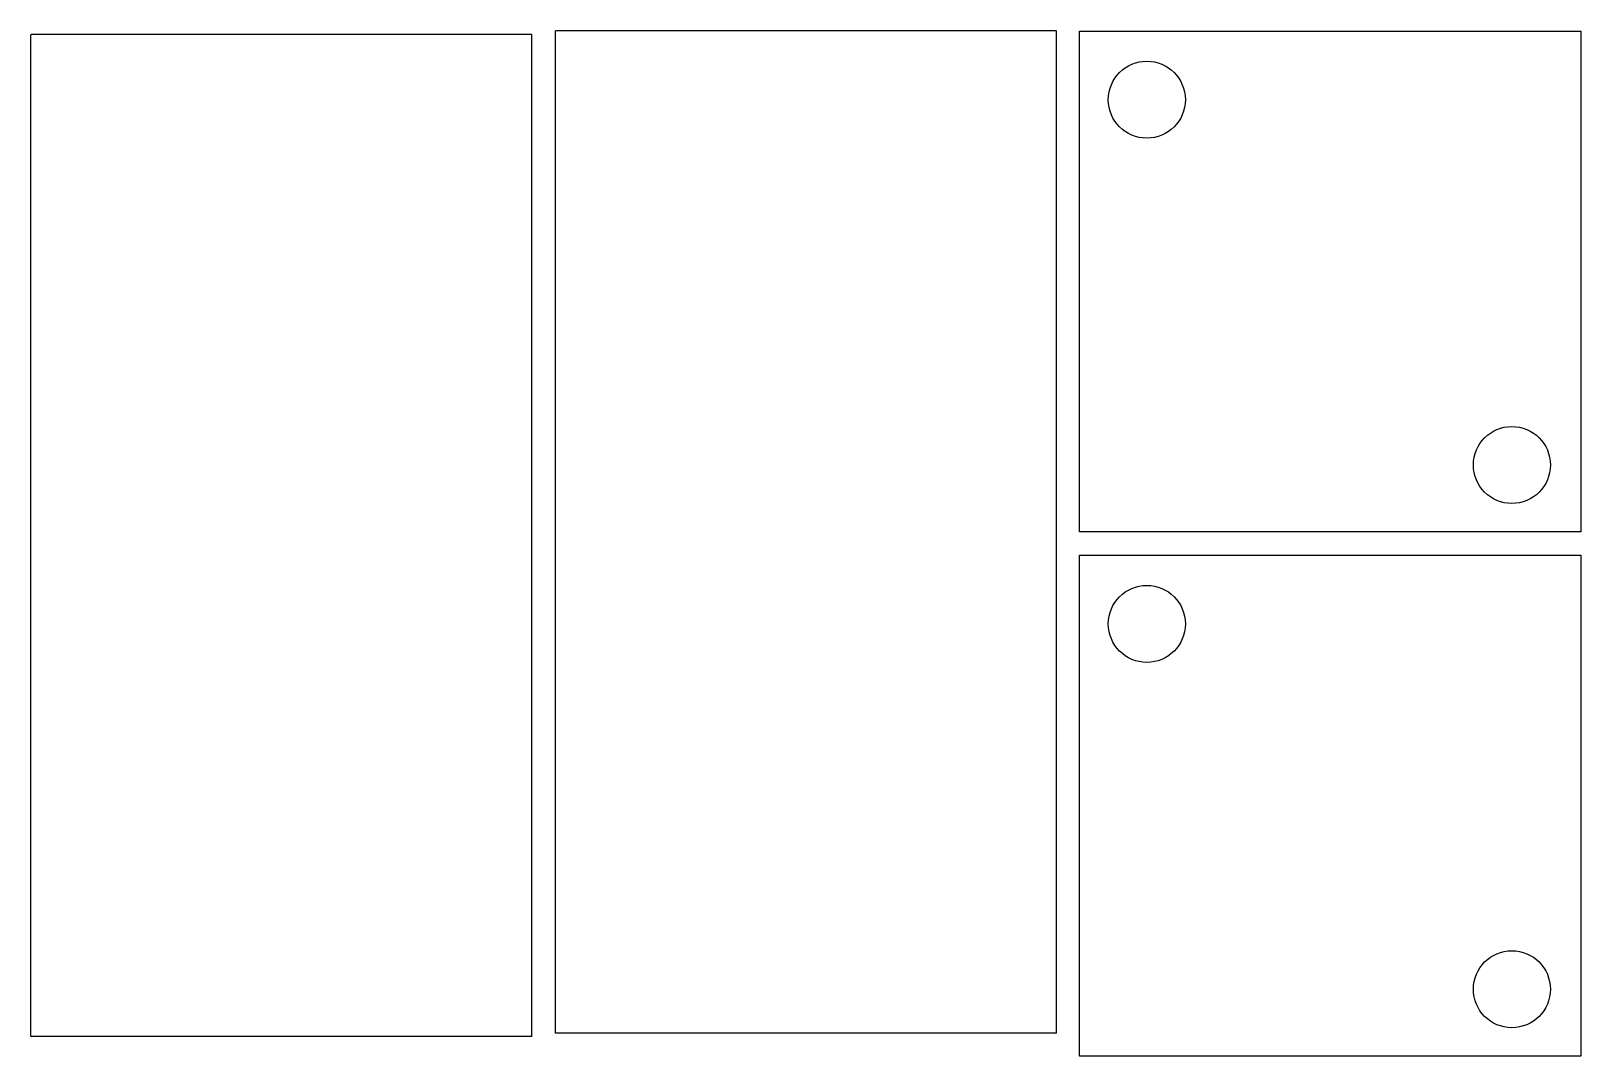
# Model space of a CAD drawing. Extents: x -11.8 to 65.5, y 30 to 81.1.
import ezdxf

# ---------------------------------------------------------------- set-up
doc = ezdxf.new("R2010")
doc.units = 0
doc.layers.add('laserAcrylic', color=7, linetype='CONTINUOUS')

msp = doc.modelspace()

# ---------------------------------------------------------------- linework, layer by layer
at = {"layer": 'laserAcrylic', "color": 2}
for p, q in [((-11.788788, 30.985417), (-11.788788, 80.968323)), ((13.18572, 80.96844), (-11.788647, 80.96844)), ((13.18572, 30.985417), (13.18572, 80.968323)), ((14.372265, 31.163705), (14.372265, 81.146611)), ((39.346772, 81.146728), (14.372405, 81.146728)), ((39.346772, 31.163705), (39.346772, 81.146611)), ((40.501094, 56.167903), (40.501094, 81.142513)), ((40.501094, 81.142513), (65.501044, 81.142513)), ((65.501044, 81.142513), (65.501044, 56.167903)), ((45.771368, 77.719594), (45.771368, 77.719594)), ((63.973318, 59.499232), (63.973318, 59.499232)), ((65.501044, 56.167903), (40.501094, 56.167903)), ((65.501044, 56.167903), (65.501044, 56.167903)), ((40.501094, 30.019239), (40.501094, 54.993849)), ((40.501094, 54.993849), (65.501044, 54.993849)), ((65.501044, 54.993849), (65.501044, 30.019239)), ((45.771368, 51.570931), (45.771368, 51.570931)), ((63.973318, 33.350569), (63.973318, 33.350569)), ((13.18572, 30.985417), (-11.788647, 30.985417)), ((39.346772, 31.163705), (14.372405, 31.163705)), ((65.501044, 30.019239), (40.501094, 30.019239)), ((65.501044, 30.019239), (65.501044, 30.019239))]:
    msp.add_line(p, q, dxfattribs=at)
for points in [[(41.931473, 77.719594), (41.931473, 78.780595), (42.7912, 79.640779), (43.851827, 79.640779)], [(43.851827, 79.640779), (44.911641, 79.640779), (45.771368, 78.780595), (45.771368, 77.719594)], [(43.851827, 75.800848), (42.7912, 75.800848), (41.931473, 76.658593), (41.931473, 77.719594)], [(45.771368, 77.719594), (45.771368, 76.658593), (44.911641, 75.800848), (43.851827, 75.800848)], [(60.133424, 59.499232), (60.133424, 60.560234), (60.99315, 61.420417), (62.053778, 61.420417)], [(62.053778, 61.420417), (63.113592, 61.420417), (63.973318, 60.560234), (63.973318, 59.499232)], [(62.053778, 57.580487), (60.99315, 57.580487), (60.133424, 58.438231), (60.133424, 59.499232)], [(63.973318, 59.499232), (63.973318, 58.438231), (63.113592, 57.580487), (62.053778, 57.580487)], [(41.931473, 51.570931), (41.931473, 52.631932), (42.7912, 53.492116), (43.851827, 53.492116)], [(43.851827, 53.492116), (44.911641, 53.492116), (45.771368, 52.631932), (45.771368, 51.570931)], [(43.851827, 49.652185), (42.7912, 49.652185), (41.931473, 50.50993), (41.931473, 51.570931)], [(45.771368, 51.570931), (45.771368, 50.50993), (44.911641, 49.652185), (43.851827, 49.652185)], [(60.133424, 33.350569), (60.133424, 34.41157), (60.99315, 35.271754), (62.053778, 35.271754)], [(62.053778, 35.271754), (63.113592, 35.271754), (63.973318, 34.41157), (63.973318, 33.350569)], [(62.053778, 31.431823), (60.99315, 31.431823), (60.133424, 32.289568), (60.133424, 33.350569)], [(63.973318, 33.350569), (63.973318, 32.289568), (63.113592, 31.431823), (62.053778, 31.431823)]]:
    msp.add_open_spline(points, degree=3, dxfattribs=at)

doc.saveas('drawing.dxf')
